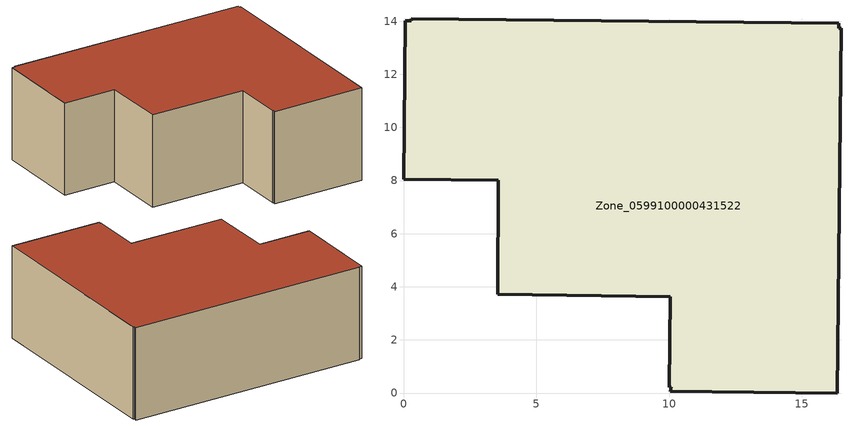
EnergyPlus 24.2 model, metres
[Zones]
Zone_0599100000431522
 floor ground (C_G): 3.56,8.01 0,8.05 0.07,14.03 0.3,14.02 0.3,14.08 16.39,13.92 16.39,13.73 16.47,13.73 16.33,0 10.04,0.06 10.09,0.22 10,0.22 10.04,3.63 3.55,3.71 z0
 wall outside (C_F): 0,8.05 3.56,8.01 3.55,3.71 10.04,3.63 10,0.22 10.09,0.22 10.04,0.06 16.33,0 16.47,13.73 16.39,13.73 16.39,13.92 0.3,14.08 0.3,14.02 0.07,14.03 0,8.05 z0:6.19
 roof outside (C_R): 10.09,0.22 10.04,0.06 16.33,0 16.47,13.73 16.39,13.73 16.39,13.92 0.3,14.08 0.3,14.02 0.07,14.03 0,8.05 3.56,8.01 3.55,3.71 10.04,3.63 10,0.22 z6.19
[BUILDING]
Pand.0599100000431522: North Axis=0; Terrain=City; Loads Convergence Tolerance Value=0.04; Temperature Convergence Tolerance Value=0.4; Solar Distribution=FullExterior; Maximum Number of Warmup Days=25; Minimum Number of Warmup Days=1
[Site:Location]
Rotterdam.The.Hague.AP_ZH_NLD Design_Conditions: Latitude=51.96; Longitude=4.45; Time Zone=1; Elevation=-4.5
[SITE:GROUNDTEMPERATURE:BUILDINGSURFACE]
18, 18, 18, 18, 18, 18, 18, 18, 18, 18, 18, 18
[MATERIAL] Thermal Absorptance=0.9; Solar Absorptance=0.7; Visible Absorptance=0.7
Name | Roughness | Thickness | Conductivity | Density | Specific Heat
G.D.2006-2014 | MediumSmooth | 0.15 | 0.06 | 540 | 1210
F.D.2006-2014 | Rough | 0.3 | 0.12 | 1920 | 840
R.D.2006-2014 | MediumRough | 0.2 | 0.08 | 1500 | 1000
[CONSTRUCTION]
C_G: G.D.2006-2014
C_F: F.D.2006-2014
C_R: R.D.2006-2014
[ZONE]
Zone_0599100000431522: Type=1; Multiplier=1; Ceiling Height=Autocalculate; Volume=Autocalculate; Floor Area=autocalculate; Part of Total Floor Area=Yes
[ZONEINFILTRATION:DESIGNFLOWRATE]
Infil_Zone_0599100000431522: Zone or ZoneList or Space or SpaceList=Zone_0599100000431522; Schedule=AlwaysOn; Design Flow Rate Calculation Method=Flow/Area; Flow Rate per Floor Area=0.0021; Constant Term Coefficient=1; Temperature Term Coefficient=0; Velocity Term Coefficient=0; Velocity Squared Term Coefficient=0
[HVACTEMPLATE:ZONE:IDEALLOADSAIRSYSTEM]
Zone_0599100000431522: Maximum Heating Supply Air Temperature=50; Minimum Cooling Supply Air Temperature=13; Maximum Heating Supply Air Humidity Ratio=0.0156; Minimum Cooling Supply Air Humidity Ratio=0.0077; Heating Limit=NoLimit; Cooling Limit=NoLimit; Dehumidification Control Type=ConstantSensibleHeatRatio; Cooling Sensible Heat Ratio=0.7; Dehumidification Setpoint=60; Humidification Control Type=None; Humidification Setpoint=30; Outdoor Air Method=None; Outdoor Air Flow Rate per Person=0.00944; Outdoor Air Flow Rate per Zone Floor Area=0; Outdoor Air Flow Rate per Zone=0; Demand Controlled Ventilation Type=None; Outdoor Air Economizer Type=NoEconomizer; Heat Recovery Type=None; Sensible Heat Recovery Effectiveness=0.7; Latent Heat Recovery Effectiveness=0.65
[ZONECONTROL:THERMOSTAT]
ThermostatControl_Zone_0599100000431522: Zone or ZoneList=Zone_0599100000431522; Control Type Schedule=DualSetpointControlType; Control 1=Thermostat_Zone_0599100000431522; Temperature Difference Between Cutout And Setpoint=0
[THERMOSTATSETPOINT:DUALSETPOINT]
Thermostat_Zone_0599100000431522: Heating Setpoint Temperature Schedule=HeatingSetpoint_Zone_0599100000431522; Cooling Setpoint Temperature Schedule=CoolingSetpoint_Zone_0599100000431522
[SCHEDULE:COMPACT]
HeatingSetpoint_Zone_0599100000431522: Through: 12/31, For: AllDays, Until: 24:00, 21
CoolingSetpoint_Zone_0599100000431522: Through: 12/31, For: AllDays, Until: 24:00, 24
DualSetpointControlType: Through: 12/31, For: AllDays, Until: 24:00, 4
AlwaysOn: Through: 12/31, For: AllDays, Until: 24:00, 1
